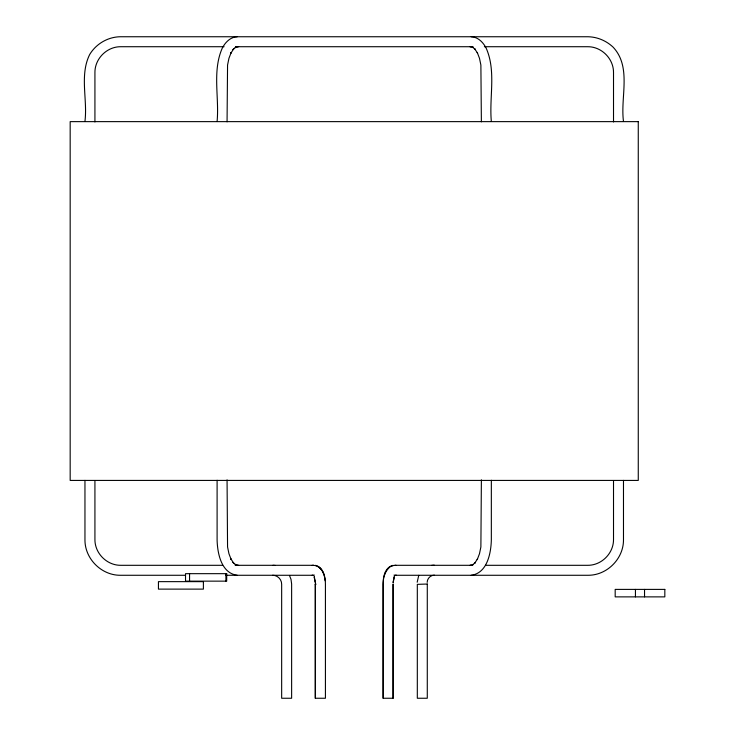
<?xml version="1.0" encoding="UTF-8"?>
<svg xmlns="http://www.w3.org/2000/svg" width="735" height="735" viewBox="0 0 735 735"><rect width="100%" height="100%" fill="white"/><g stroke="black" fill="none" stroke-linecap="round" stroke-linejoin="round"><path stroke-width="1.1" d="M393.188 582.331L394.125 576.681M417.177 582.239L418.757 575.349M427.173 582.368C427.154 578.537 430.535 575.147 434.376 575.165M393.041 582.708L394.346 576.856M384.993 573.576L383.642 577.921L383.018 584.114L383.018 698.25L393.243 698.25L393.243 584.114M385.425 572.593L388.245 568.403M384.717 574.21L385.737 571.867M388.567 568.082L390.441 566.584L393.721 565.454M387.547 569.092L389.311 567.356M315.324 565.344C323.519 567.034 325.329 577.03 325.421 584.114L325.421 698.25L315.196 698.25L315.196 584.114L315.866 584.059M393.115 565.344C384.965 567.053 382.843 577.14 383.275 584.279L383.275 698.25M237.212 36.75C230.331 37.035 225.204 42.419 222.255 48.179C212.103 71.166 219.361 97.286 217.101 121.45M237.534 46.718L238.645 46.544L235.163 47.463L236.137 46.976L232.977 49.603L233.666 48.905L230.863 53.205L231.185 52.47L228.952 58.285L227.556 65.047L227.06 121.826M470.905 565.307L469.794 565.472L473.276 564.553L472.302 565.04L475.462 562.422L474.773 563.111L477.575 558.82L477.254 559.555L479.486 553.74L480.883 546.969L481.379 479.872M471.227 575.275C487.296 573.171 491.017 553.087 491.338 539.867L491.338 480.258M431.583 565.408L434.247 565.169M224.065 46.718L120.852 46.718C106.915 46.535 94.742 58.708 94.925 72.646L94.925 121.955M235.531 46.718L472.908 46.718M484.374 46.718L587.587 46.718C601.524 46.535 613.697 58.708 613.514 72.646L613.514 121.955M222.604 565.307L120.852 565.307C106.915 565.491 94.742 553.317 94.925 539.38L94.925 480.892M235.182 565.307L313.56 565.307M394.879 565.307L471.879 565.307M485.624 565.307L587.587 565.307C601.524 565.491 613.697 553.317 613.514 539.38L613.514 480.892M185.505 575.275L120.2 575.275C101.393 575.294 84.938 558.83 84.957 540.032L84.957 480.378M225.608 575.275L313.404 575.275M395.035 575.275L588.239 575.275C607.046 575.294 623.5 558.83 623.482 540.032L623.482 480.378M272.906 565.307L275.212 565.454M272.584 575.275C277.472 575.101 281.836 579.474 281.661 584.362L281.661 698.25L291.63 698.25L291.63 584.031L290.996 579.299L289.471 575.487M315.866 584.196L315.196 584.114M471.227 36.75C478.108 37.035 483.235 42.419 486.184 48.179C496.336 71.166 489.078 97.286 491.338 121.45M470.905 46.718L469.794 46.544L473.276 47.463L472.302 46.976L475.462 49.603L474.773 48.905L477.575 53.205L477.254 52.47L479.486 58.285L480.883 65.047L481.379 121.826M314.718 565.454C321.627 566.621 324.649 574.504 325.155 580.714M237.534 565.307L238.645 565.472L235.163 564.553L236.137 565.04L232.977 562.422L233.666 563.111L230.863 558.82L231.185 559.555L228.952 553.74L227.556 546.969L227.06 479.872M237.212 575.275C221.143 573.171 217.422 553.087 217.101 539.867L217.101 480.258M320.194 568.403L320.892 569.092M319.128 567.356L319.872 568.082M322.702 571.867L323.014 572.593M323.446 573.576L323.722 574.21M314.093 576.856L315.398 582.708M314.314 576.681L315.251 582.331M644.54 589.396L644.54 596.875M635.435 589.396L635.435 596.875M623.482 121.321C620.211 97.195 631.852 67.078 613.091 47.141C606.338 40.792 597.527 37.016 588.239 36.75L120.2 36.75C107.769 36.989 96.083 43.879 89.688 54.509C79.408 75.135 87.695 99.39 84.957 121.321M392.986 584.279L392.986 698.25M315.453 584.279L315.453 698.25M225.921 573.667L225.921 581.146M189.566 573.667L189.566 581.146M396.248 575.101A4.989 4.318 -86.3 0 1 394.015 575.101M394.171 565.481A4.989 4.318 -86.3 0 1 396.404 565.481M314.424 575.101A4.989 4.318 86.3 0 1 312.191 575.101M312.035 565.481A4.989 4.318 86.3 0 1 314.268 565.481M427.283 584.031L417.315 584.353L417.315 698.25L427.283 698.25L427.283 584.031M638.265 121.633L70.174 121.633L70.174 480.424L638.265 480.424L638.265 121.633M226.692 573.667L185.523 573.667L185.523 581.146L226.692 581.146L226.692 573.667M203.393 581.642L158.438 581.642L158.438 589.121L203.393 589.121L203.393 581.642M664.826 589.396L615.186 589.396L615.186 596.875L664.826 596.875L664.826 589.396"/></g></svg>
